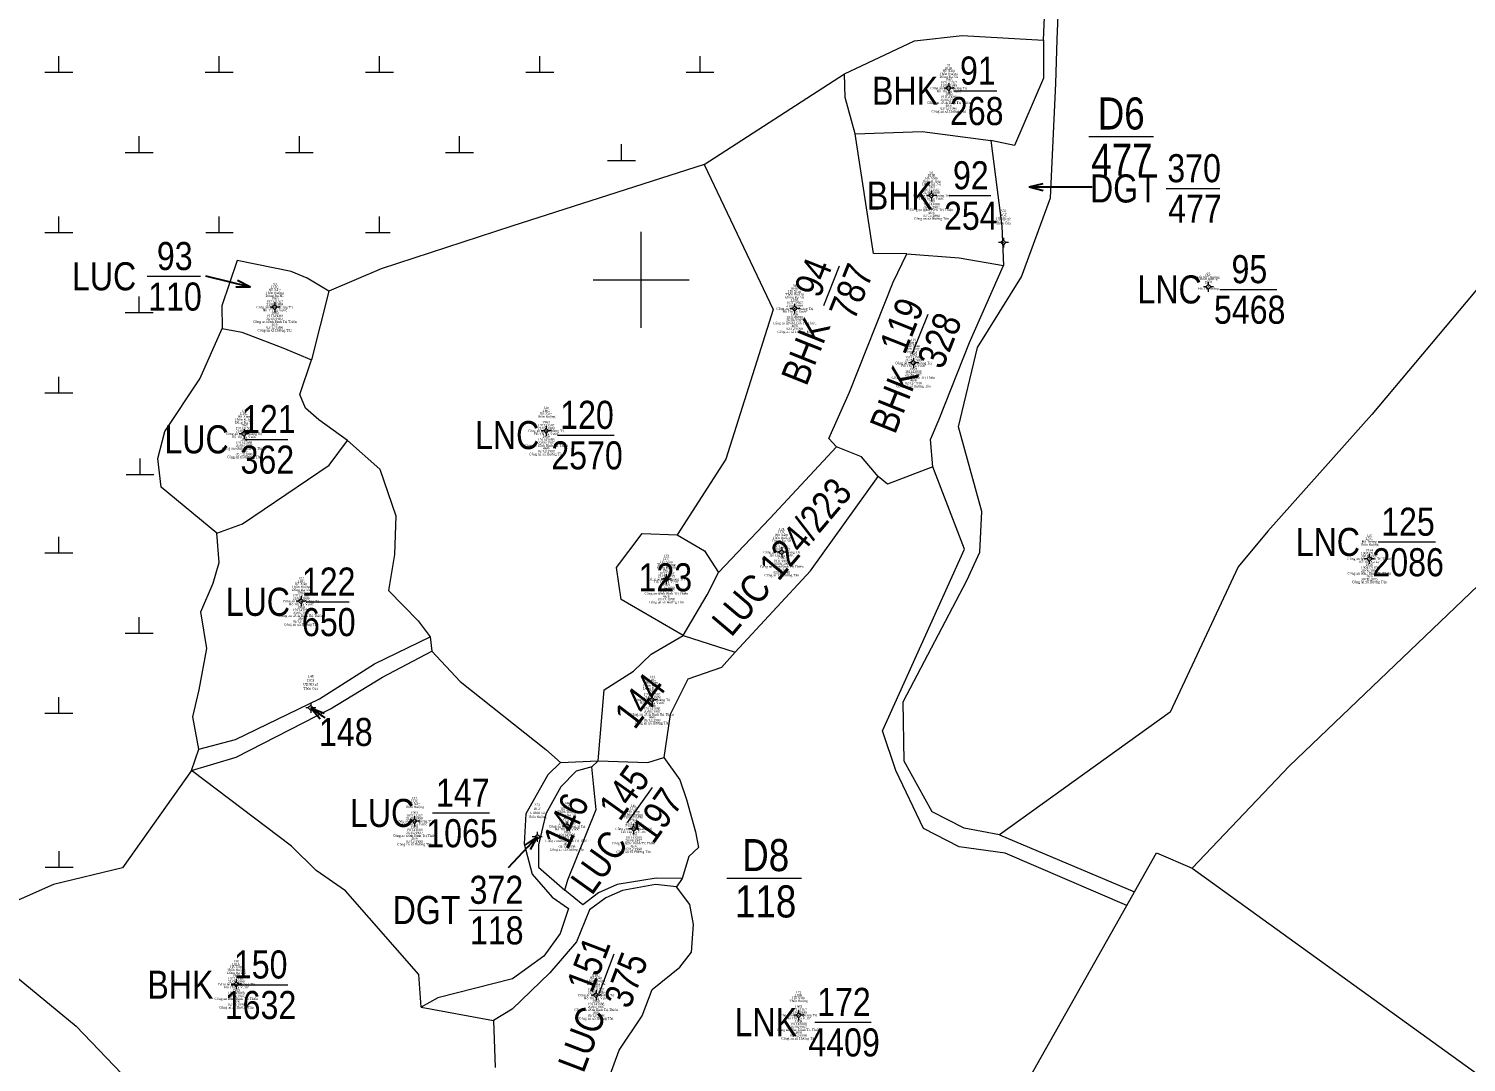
# Model space of a CAD drawing. Header units: metres. Extents: x 546779 to 548251, y 1841578 to 1843315.
# Drawn here: x 547123.6 to 547303, y 1842302.4 to 1842431.3 of the extents above; entities that cross this region are included whole.
import ezdxf
from ezdxf.enums import TextEntityAlignment as Align

# ---------------------------------------------------------------- set-up
doc = ezdxf.new("R2010")
doc.units = ezdxf.units.M
doc.header["$MEASUREMENT"] = 0
for name, color, linetype, lineweight in [('Level 10', 7, 'Continuous', 0), ('Level 11', 7, 'Continuous', 0), ('Level 13', 7, 'Continuous', 0), ('Level 14', 7, 'Continuous', 0), ('Level 15', 7, 'Continuous', 0), ('Level 19', 7, 'Continuous', 0), ('Level 23', 7, 'Continuous', 0), ('Level 60', 7, 'Continuous', 0)]:
    doc.layers.add(name, color=color, linetype=linetype, lineweight=lineweight)
doc.styles.add('Style-vnarialNarrowI', font='vnarialNarrowI.shx')
doc.styles.add('Style-Vntimei', font='Vntimei.shx')
doc.dimstyles.get("Standard").update_dxf_attribs({"dimtxt": 0.18, "dimasz": 0.18, "dimexe": 0.18, "dimexo": 0.0625, "dimgap": 0.09, "dimtad": 0, "dimtih": 1, "dimtoh": 1, "dimdec": 4, "dimzin": 0, "dimdsep": 46, "dimtxsty": 'Standard', "dimcen": 0.09, "dimadec": 0, "dimazin": 0, "dimtfac": 1, "dimtdec": 4, "dimtofl": 0, "dimtmove": 0, "dimatfit": 3, "dimfxl": 1, "dimtolj": 1, "dimtzin": 0, "dimarcsym": 0})

# ---------------------------------------------------------------- blocks, each defined once
blk = doc.blocks.new('N_THUA_89')
at = {"layer": 'Level 13', "color": 230, "linetype": 'Continuous', "lineweight": 13, "flags": 128}
blk.add_lwpolyline([(-1.67, 0), (3.65, 0)], dxfattribs=at)
at = {"layer": 'Level 13', "color": 230, "linetype": 'Continuous', "lineweight": 0, "style": 'Style-vnarialNarrowI'}
blk.add_text('91', height=3.49998, dxfattribs=at).set_placement((1.29984, 0.78), align=Align.CENTER)
blk.add_text('BHK ', height=3.49998, dxfattribs=at).set_placement((-2.549263, -0.00001), align=Align.MIDDLE_RIGHT)
blk.add_text('268', height=3.49998, dxfattribs=at).set_placement((1.158231, -0.78002), align=Align.TOP_CENTER)
blk = doc.blocks.new('N_THUA_90')
at = {"layer": 'Level 13', "color": 230, "linetype": 'Continuous', "lineweight": 13, "flags": 128}
blk.add_lwpolyline([(-1.67, 0), (3.58, 0)], dxfattribs=at)
at = {"layer": 'Level 13', "color": 230, "linetype": 'Continuous', "lineweight": 0, "style": 'Style-vnarialNarrowI'}
blk.add_text('92', height=3.49998, dxfattribs=at).set_placement((1.072964, 0.78), align=Align.CENTER)
blk.add_text('BHK ', height=3.49998, dxfattribs=at).set_placement((-2.549263, -0.00001), align=Align.MIDDLE_RIGHT)
blk.add_text('254', height=3.49998, dxfattribs=at).set_placement((1.067401, -0.78002), align=Align.TOP_CENTER)
blk = doc.blocks.new('N_THUA_91')
at = {"layer": 'Level 13', "color": 230, "linetype": 'Continuous', "lineweight": 13, "flags": 128}
blk.add_lwpolyline([(0, 0), (6.64, 0)], dxfattribs=at)
at = {"layer": 'Level 13', "color": 230, "linetype": 'Continuous', "lineweight": 0, "style": 'Style-vnarialNarrowI'}
blk.add_text('93', height=3.49998, dxfattribs=at).set_placement((3.424633, 0.78), align=Align.CENTER)
blk.add_text('93', height=3.49998, dxfattribs=at).set_placement((3.424633, 0.78), align=Align.CENTER)
blk.add_text('LUC ', height=3.49998, dxfattribs=at).set_placement((-0.271418, -0.00001), align=Align.MIDDLE_RIGHT)
blk.add_text('110', height=3.49998, dxfattribs=at).set_placement((3.454692, -0.78002), align=Align.TOP_CENTER)
blk = doc.blocks.new('TerminatorOpen_0.5')
at = {"color": 0, "linetype": 'ByBlock', "lineweight": -2}
for q in [(-1, 0.25), (-1, 0), (-1, -0.25)]:
    blk.add_line((0, 0), q, dxfattribs=at)
blk = doc.blocks.new('N_THUA_92')
at = {"layer": 'Level 13', "color": 230, "linetype": 'Continuous', "lineweight": 13, "flags": 128}
blk.add_lwpolyline([(-1.656408, -0.002652), (3.702765, -0.000954)], dxfattribs=at)
at = {"layer": 'Level 13', "color": 230, "linetype": 'Continuous', "lineweight": 0, "style": 'Style-vnarialNarrowI'}
blk.add_text('94', height=3.499796, rotation=359.999902, dxfattribs=at).set_placement((1.132492, 0.780086), align=Align.CENTER)
blk.add_text('BHK ', height=3.499796, rotation=359.999902, dxfattribs=at).set_placement((-2.546241, -0.005581), align=Align.MIDDLE_RIGHT)
blk.add_text('787', height=3.499796, rotation=359.999902, dxfattribs=at).set_placement((1.267781, -0.781969), align=Align.TOP_CENTER)
blk = doc.blocks.new('N_THUA_93')
at = {"layer": 'Level 13', "color": 230, "linetype": 'Continuous', "lineweight": 13, "flags": 128}
blk.add_lwpolyline([(-1.44, 0), (5.64, 0)], dxfattribs=at)
at = {"layer": 'Level 13', "color": 230, "linetype": 'Continuous', "lineweight": 0, "style": 'Style-vnarialNarrowI'}
blk.add_text('95', height=3.49998, dxfattribs=at).set_placement((2.233979, 0.78), align=Align.CENTER)
blk.add_text('LNC ', height=3.49998, dxfattribs=at).set_placement((-2.601418, -0.00001), align=Align.MIDDLE_RIGHT)
blk.add_text('5468', height=3.49998, dxfattribs=at).set_placement((2.273083, -0.78002), align=Align.TOP_CENTER)
blk = doc.blocks.new('N_THUA_117')
at = {"layer": 'Level 13', "color": 230, "linetype": 'Continuous', "lineweight": 13, "flags": 128}
blk.add_lwpolyline([(-2.841141, -0.000564), (2.48646, -0.000668)], dxfattribs=at)
at = {"layer": 'Level 13', "color": 230, "linetype": 'Continuous', "lineweight": 0, "style": 'Style-vnarialNarrowI'}
blk.add_text('119', height=3.499796, rotation=359.999902, dxfattribs=at).set_placement((-0.029453, 0.778571), align=Align.CENTER)
blk.add_text('BHK ', height=3.499796, rotation=359.999902, dxfattribs=at).set_placement((-3.717985, -0.009087), align=Align.MIDDLE_RIGHT)
blk.add_text('328', height=3.499796, rotation=359.999902, dxfattribs=at).set_placement((-0.005001, -0.785475), align=Align.TOP_CENTER)
blk = doc.blocks.new('N_THUA_118')
at = {"layer": 'Level 13', "color": 230, "linetype": 'Continuous', "lineweight": 13, "flags": 128}
blk.add_lwpolyline([(-2.61, 0), (4.47, 0)], dxfattribs=at)
at = {"layer": 'Level 13', "color": 230, "linetype": 'Continuous', "lineweight": 0, "style": 'Style-vnarialNarrowI'}
blk.add_text('120', height=3.49998, dxfattribs=at).set_placement((1.064692, 0.78), align=Align.CENTER)
blk.add_text('LNC ', height=3.49998, dxfattribs=at).set_placement((-3.771418, -0.00001), align=Align.MIDDLE_RIGHT)
blk.add_text('2570', height=3.49998, dxfattribs=at).set_placement((1.069544, -0.78002), align=Align.TOP_CENTER)
blk = doc.blocks.new('N_THUA_119')
at = {"layer": 'Level 13', "color": 230, "linetype": 'Continuous', "lineweight": 13, "flags": 128}
blk.add_lwpolyline([(-2.84, 0), (2.48, 0)], dxfattribs=at)
at = {"layer": 'Level 13', "color": 230, "linetype": 'Continuous', "lineweight": 0, "style": 'Style-vnarialNarrowI'}
blk.add_text('121', height=3.49998, dxfattribs=at).set_placement((0.124692, 0.78), align=Align.CENTER)
blk.add_text('LUC ', height=3.49998, dxfattribs=at).set_placement((-3.771418, -0.00001), align=Align.MIDDLE_RIGHT)
blk.add_text('362', height=3.49998, dxfattribs=at).set_placement((-0.062184, -0.78002), align=Align.TOP_CENTER)
blk = doc.blocks.new('N_THUA_120')
at = {"layer": 'Level 13', "color": 230, "linetype": 'Continuous', "lineweight": 13, "flags": 128}
blk.add_lwpolyline([(-2.84, 0), (2.48, 0)], dxfattribs=at)
at = {"layer": 'Level 13', "color": 230, "linetype": 'Continuous', "lineweight": 0, "style": 'Style-vnarialNarrowI'}
blk.add_text('122', height=3.49998, dxfattribs=at).set_placement((-0.062184, 0.78), align=Align.CENTER)
blk.add_text('LUC ', height=3.49998, dxfattribs=at).set_placement((-3.771418, -0.00001), align=Align.MIDDLE_RIGHT)
blk.add_text('650', height=3.49998, dxfattribs=at).set_placement((-0.045308, -0.78002), align=Align.TOP_CENTER)
blk = doc.blocks.new('N_THUA_122')
at = {"layer": 'Level 13', "color": 230, "linetype": 'Continuous', "lineweight": 0, "style": 'Style-vnarialNarrowI'}
blk.add_text('LUC 124/223', height=3.499977, rotation=0.000064, dxfattribs=at).set_placement((0.108515, -0.011551), align=Align.MIDDLE_CENTER)
blk = doc.blocks.new('N_THUA_123')
at = {"layer": 'Level 13', "color": 230, "linetype": 'Continuous', "lineweight": 13, "flags": 128}
blk.add_lwpolyline([(-2.61, 0), (4.52, 0)], dxfattribs=at)
at = {"layer": 'Level 13', "color": 230, "linetype": 'Continuous', "lineweight": 0, "style": 'Style-vnarialNarrowI'}
blk.add_text('125', height=3.49998, dxfattribs=at).set_placement((1.098831, 0.78), align=Align.CENTER)
blk.add_text('LNC ', height=3.49998, dxfattribs=at).set_placement((-3.771418, -0.00001), align=Align.MIDDLE_RIGHT)
blk.add_text('2086', height=3.49998, dxfattribs=at).set_placement((1.123631, -0.78002), align=Align.TOP_CENTER)
blk = doc.blocks.new('N_THUA_141')
at = {"layer": 'Level 13', "color": 230, "linetype": 'Continuous', "lineweight": 13, "flags": 128}
blk.add_lwpolyline([(-2.838761, -0.000114), (2.516756, 0.003588)], dxfattribs=at)
at = {"layer": 'Level 13', "color": 230, "linetype": 'Continuous', "lineweight": 0, "style": 'Style-vnarialNarrowI'}
blk.add_text('145', height=3.499973, rotation=0.000048, dxfattribs=at).set_placement((-0.017929, 0.78337), align=Align.CENTER)
blk.add_text('LUC ', height=3.499973, rotation=0.000048, dxfattribs=at).set_placement((-3.789206, 0.004631), align=Align.MIDDLE_RIGHT)
blk.add_text('197', height=3.499973, rotation=0.000048, dxfattribs=at).set_placement((0.081088, -0.775744), align=Align.TOP_CENTER)
blk = doc.blocks.new('N_THUA_143')
at = {"layer": 'Level 13', "color": 230, "linetype": 'Continuous', "lineweight": 13, "flags": 128}
blk.add_lwpolyline([(-2.61, 0), (4.49, 0)], dxfattribs=at)
at = {"layer": 'Level 13', "color": 230, "linetype": 'Continuous', "lineweight": 0, "style": 'Style-vnarialNarrowI'}
blk.add_text('147', height=3.49998, dxfattribs=at).set_placement((1.179274, 0.78), align=Align.CENTER)
blk.add_text('LUC ', height=3.49998, dxfattribs=at).set_placement((-3.771418, -0.00001), align=Align.MIDDLE_RIGHT)
blk.add_text('1065', height=3.49998, dxfattribs=at).set_placement((1.083684, -0.78002), align=Align.TOP_CENTER)
blk = doc.blocks.new('N_THUA_146')
at = {"layer": 'Level 13', "color": 230, "linetype": 'Continuous', "lineweight": 13, "flags": 128}
blk.add_lwpolyline([(-2.61, 0), (4.47, 0)], dxfattribs=at)
at = {"layer": 'Level 13', "color": 230, "linetype": 'Continuous', "lineweight": 0, "style": 'Style-vnarialNarrowI'}
blk.add_text('150', height=3.49998, dxfattribs=at).set_placement((1.064692, 0.78), align=Align.CENTER)
blk.add_text('BHK ', height=3.49998, dxfattribs=at).set_placement((-3.719263, -0.00001), align=Align.MIDDLE_RIGHT)
blk.add_text('1632', height=3.49998, dxfattribs=at).set_placement((1.052668, -0.78002), align=Align.TOP_CENTER)
blk = doc.blocks.new('N_THUA_147')
at = {"layer": 'Level 13', "color": 230, "linetype": 'Continuous', "lineweight": 13, "flags": 128}
blk.add_lwpolyline([(-2.823044, -0.002846), (2.503535, -0.000877)], dxfattribs=at)
at = {"layer": 'Level 13', "color": 230, "linetype": 'Continuous', "lineweight": 0, "style": 'Style-vnarialNarrowI'}
blk.add_text('151', height=3.499857, rotation=0.000086, dxfattribs=at).set_placement((0.140058, 0.783898), align=Align.CENTER)
blk.add_text('LUC ', height=3.499857, rotation=0.000086, dxfattribs=at).set_placement((-3.774083, -0.001026), align=Align.MIDDLE_RIGHT)
blk.add_text('375', height=3.499857, rotation=0.000086, dxfattribs=at).set_placement((-0.018726, -0.781449), align=Align.TOP_CENTER)
blk = doc.blocks.new('N_THUA_168')
at = {"layer": 'Level 13', "color": 230, "linetype": 'Continuous', "lineweight": 13, "flags": 128}
blk.add_lwpolyline([(-2.62, 0), (4.4, 0)], dxfattribs=at)
at = {"layer": 'Level 13', "color": 230, "linetype": 'Continuous', "lineweight": 0, "style": 'Style-vnarialNarrowI'}
blk.add_text('172', height=3.49998, dxfattribs=at).set_placement((1.007816, 0.78), align=Align.CENTER)
blk.add_text('LNK ', height=3.49998, dxfattribs=at).set_placement((-3.719752, -0.00001), align=Align.MIDDLE_RIGHT)
blk.add_text('4409', height=3.49998, dxfattribs=at).set_placement((1.028142, -0.78002), align=Align.TOP_CENTER)
blk = doc.blocks.new('ND')
at = {"layer": 'Level 19', "color": 7, "linetype": 'Continuous', "lineweight": 0}
for p, q in [((0, 0), (0, 9.999907)), ((-8.699919, 0), (8.699919, 0))]:
    blk.add_line(p, q, dxfattribs=at)
blk = doc.blocks.new('N_THUA_358')
at = {"layer": 'Level 13', "color": 230, "linetype": 'Continuous', "lineweight": 13, "flags": 128}
blk.add_lwpolyline([(0, 0), (6.7, 0)], dxfattribs=at)
at = {"layer": 'Level 13', "color": 230, "linetype": 'Continuous', "lineweight": 0, "style": 'Style-vnarialNarrowI'}
blk.add_text('370', height=3.49998, dxfattribs=at).set_placement((3.484692, 0.78), align=Align.CENTER)
blk.add_text('370', height=3.49998, dxfattribs=at).set_placement((3.484692, 0.78), align=Align.CENTER)
blk.add_text('DGT ', height=3.49998, dxfattribs=at).set_placement((0.070438, -0.00001), align=Align.MIDDLE_RIGHT)
blk.add_text('477', height=3.49998, dxfattribs=at).set_placement((3.589274, -0.78002), align=Align.TOP_CENTER)
blk = doc.blocks.new('N_THUA_360')
at = {"layer": 'Level 13', "color": 230, "linetype": 'Continuous', "lineweight": 13, "flags": 128}
blk.add_lwpolyline([(0, 0), (6.64, 0)], dxfattribs=at)
at = {"layer": 'Level 13', "color": 230, "linetype": 'Continuous', "lineweight": 0, "style": 'Style-vnarialNarrowI'}
blk.add_text('372', height=3.49998, dxfattribs=at).set_placement((3.437816, 0.78), align=Align.CENTER)
blk.add_text('372', height=3.49998, dxfattribs=at).set_placement((3.437816, 0.78), align=Align.CENTER)
blk.add_text('DGT ', height=3.49998, dxfattribs=at).set_placement((0.070438, -0.00001), align=Align.MIDDLE_RIGHT)
blk.add_text('118', height=3.49998, dxfattribs=at).set_placement((3.488231, -0.78002), align=Align.TOP_CENTER)
blk = doc.blocks.new('CENTRD')
at = {"layer": 'Level 11', "linetype": 'Continuous', "lineweight": 0}
h = blk.add_hatch(color=3, dxfattribs=at)
edge = h.paths.add_edge_path()
edge.add_arc((-0.0025, 0), 1.500056, 0, 360)
at = {"layer": 'Level 11', "color": 3, "linetype": 'Continuous', "lineweight": 0}
for p, q in [((-6.200231, 0), (-12.400462, 0)), ((0, 6.200231), (-6.200231, 0)), ((-6.200231, 0), (0, -6.200231)), ((0, 12.400462), (0, 6.200231)), ((6.200231, 0), (0, 6.200231)), ((0, -6.200231), (6.200231, 0)), ((12.600469, 0), (6.200231, 0)), ((0, -6.200231), (0, -12.400462))]:
    blk.add_line(p, q, dxfattribs=at)

msp = doc.modelspace()

# ---------------------------------------------------------------- linework, layer by layer
at = {"layer": 'Level 10', "color": 7, "linetype": 'Continuous', "lineweight": 0}
for p, q in [((547207.86, 1842414.42), (547225.35, 1842425.73)), ((547161.03, 1842398.61), (547158.86, 1842390.02)), ((547205.25, 1842355.6), (547211.71, 1842353.55)), ((547173.65, 1842355.44), (547173.88, 1842353.67)), ((547143.9, 1842338.78), (547144.78, 1842341.43)), ((547189.92, 1842339.78), (547194.62, 1842339.97)), ((547193.86, 1842339.21), (547194.62, 1842339.97)), ((547244.7, 1842330.75), (547261.55, 1842323.62)), ((547205.12, 1842325.3), (547204.41, 1842324.26)), ((547268.77, 1842326.59), (547306.84, 1842299.07)), ((547260.59, 1842321.93), (547261.55, 1842323.62)), ((547172.53, 1842309.22), (547181.58, 1842307.58)), ((547181.58, 1842307.58), (547181.76, 1842301.68))]:
    msp.add_line(p, q, dxfattribs=at)
at = {"layer": 'Level 10', "color": 7, "linetype": 'Continuous', "lineweight": 0, "flags": 128}
for points in [[(547250.19, 1842429.92), (547250.78, 1842443.65), (547246.17, 1842472.66), (547244.99, 1842485.62), (547247.68, 1842492.55), (547250.61, 1842490.94)], [(547244.7, 1842330.75), (547240.29, 1842331.56), (547236.29, 1842333.6), (547232.81, 1842339.93), (547232.69, 1842347.33), (547240.63, 1842362.49), (547242.25, 1842366.03), (547242.51, 1842371.1), (547239.61, 1842381.67), (547241.98, 1842391.57), (547247.44, 1842400.4), (547251.06, 1842410.25), (547251.73, 1842424.52), (547251.89, 1842430.02), (547252.49, 1842444.14)], [(547225.35, 1842425.73), (547234.12, 1842429.83), (547240.06, 1842430.52), (547250.19, 1842429.92)], [(547250.19, 1842429.92), (547250.2, 1842425.17), (547246.57, 1842416.76), (547243.63, 1842417.38)], [(547226.68, 1842418.23), (547225.47, 1842422.77), (547225.35, 1842425.73)], [(547226.68, 1842418.23), (547235.05, 1842418.5), (547243.63, 1842417.38)], [(547233.16, 1842403.25), (547229, 1842403.3), (547226.68, 1842418.23)], [(547243.63, 1842417.38), (547245, 1842406.69), (547245.19, 1842401.78)], [(547207.86, 1842414.42), (547183.85, 1842406.71), (547167.55, 1842401.36), (547161.03, 1842398.61)], [(547207.86, 1842414.42), (547216.47, 1842396.31), (547210.57, 1842377.64), (547204.49, 1842368.17)], [(547315.21, 1842409.53), (547305.78, 1842400.58), (547291.18, 1842383.18), (547278.19, 1842368.64), (547274.49, 1842364.17), (547266.02, 1842346.06), (547244.7, 1842330.75)], [(547161.03, 1842398.61), (547158.31, 1842400.21), (547156.31, 1842401.05), (547149.57, 1842402.41), (547147.67, 1842396.77), (547147.7, 1842393.95)], [(547224.38, 1842379.17), (547223.42, 1842380.2), (547225.99, 1842385.98), (547231.45, 1842399.7), (547233.16, 1842403.25)], [(547233.16, 1842403.25), (547239.67, 1842402.75), (547245.19, 1842401.78)], [(547236.38, 1842376.65), (547236.12, 1842380.08), (547237.17, 1842382.61), (547240.98, 1842392.19), (547245.19, 1842401.78)], [(547147.06, 1842368.4), (547140.11, 1842374.12), (547139.7, 1842377.7), (547140.54, 1842381.06), (547144.91, 1842387.65), (547147.7, 1842393.95)], [(547147.7, 1842393.95), (547150.17, 1842393.46), (547155.28, 1842391.53), (547158.86, 1842390.02)], [(547163.33, 1842379.95), (547159.79, 1842382.55), (547158.1, 1842384.01), (547157.41, 1842385.68), (547158.86, 1842390.02)], [(547326.22, 1842383.64), (547306.29, 1842363.59), (547280.9, 1842339.35), (547268.77, 1842326.59)], [(547147.06, 1842368.4), (547150.25, 1842369.55), (547161.06, 1842376.86), (547163.33, 1842379.95)], [(547163.33, 1842379.95), (547167.37, 1842376.36), (547169.4, 1842370.54), (547169.23, 1842365.74), (547168.45, 1842361.22), (547172.18, 1842357.43), (547173.65, 1842355.44)], [(547209.65, 1842363.5), (547216.07, 1842370.24), (547224.38, 1842379.17)], [(547229.57, 1842375.47), (547227.47, 1842377.92), (547224.38, 1842379.17)], [(547211.71, 1842353.55), (547221.14, 1842363.69), (547229.57, 1842375.47)], [(547236.38, 1842376.65), (547230.74, 1842374.52), (547229.57, 1842375.47)], [(547260.59, 1842321.93), (547245.41, 1842328.47), (547239.69, 1842329.26), (547235.22, 1842331.52), (547231.79, 1842338.78), (547230.12, 1842343.72), (547240.33, 1842366.39), (547236.38, 1842376.65)], [(547144.78, 1842341.43), (547144.05, 1842345.47), (547144.83, 1842348.83), (547145.8, 1842354.01), (547145.06, 1842358.59), (547146.59, 1842362.14), (547147.34, 1842364.74), (547147.06, 1842368.4)], [(547205.25, 1842355.6), (547197.5, 1842360.1), (547196.92, 1842364.11), (547200.1, 1842368.36), (547204.49, 1842368.17)], [(547204.49, 1842368.17), (547207.88, 1842366.18), (547209.65, 1842363.5)], [(547205.25, 1842355.6), (547208.25, 1842360.68), (547209.65, 1842363.5)], [(547194.62, 1842339.97), (547195.39, 1842348.83), (547199.02, 1842351.17), (547201.23, 1842353.29), (547205.25, 1842355.6)], [(547144.78, 1842341.43), (547149.39, 1842342.64), (547159.84, 1842347.71), (547166.73, 1842352.09), (547173.65, 1842355.44)], [(547143.9, 1842338.78), (547149.46, 1842340.44), (547161.22, 1842346.47), (547167.72, 1842350.41), (547173.88, 1842353.67)], [(547173.88, 1842353.67), (547177.4, 1842349.87), (547188.1, 1842341.41), (547189.92, 1842339.78)], [(547211.71, 1842353.55), (547210.03, 1842351.64), (547205.82, 1842350.17), (547203.61, 1842345.75), (547202.81, 1842340.38)], [(547189.92, 1842339.78), (547188.33, 1842338.21), (547185.6, 1842333.36), (547185.41, 1842329.6), (547186.39, 1842325.81), (547188.91, 1842322.98), (547190.92, 1842321.53), (547189.9, 1842318.41), (547187.87, 1842315.61), (547183.92, 1842312.78), (547174.62, 1842310.41), (547172.53, 1842309.22)], [(547194.62, 1842339.97), (547200.81, 1842339.76), (547202.81, 1842340.38)], [(547202.81, 1842340.38), (547204.81, 1842337.59), (547205.65, 1842335.15), (547206.76, 1842331.1), (547207.14, 1842329.16), (547205.93, 1842328.02), (547205.12, 1842325.3)], [(547143.9, 1842338.78), (547135.27, 1842326.62), (547126.66, 1842324.53), (547114.52, 1842319.17)], [(547172.53, 1842309.22), (547172.27, 1842313.31), (547163.09, 1842323.75), (547159.43, 1842326.29), (547156.35, 1842329.32), (547143.9, 1842338.78)], [(547193.86, 1842339.21), (547191.9, 1842338.68), (547189.97, 1842336.72), (547188.08, 1842333.34), (547187.2, 1842329.48), (547187.19, 1842326.71), (547190.49, 1842323.83)], [(547190.49, 1842323.83), (547190.84, 1842325.14), (547194.36, 1842333.89), (547194.08, 1842336.72), (547193.86, 1842339.21)], [(547261.55, 1842323.62), (547264.3, 1842328.5), (547268.77, 1842326.59)], [(547205.12, 1842325.3), (547201.88, 1842325.33), (547196.99, 1842324.54), (547194.68, 1842323.48), (547192.71, 1842322.01), (547190.49, 1842323.83)], [(547204.41, 1842324.26), (547201.79, 1842324.52), (547197.66, 1842323.81), (547195.58, 1842322.89), (547193.54, 1842321.39), (547191.91, 1842317.37), (547188.58, 1842313.53), (547183.88, 1842308.99), (547181.58, 1842307.58)], [(547194.64, 1842294.61), (547195.59, 1842295.53), (547195.84, 1842297.09), (547195.38, 1842298.76), (547197.27, 1842303.88), (547200.11, 1842308.16), (547201.36, 1842311.45), (547204.81, 1842314.22), (547206.29, 1842316.11), (547206.53, 1842319.54), (547206.05, 1842322.04), (547204.41, 1842324.26)], [(547217.59, 1842249.04), (547219.02, 1842274.86), (547235.78, 1842277.94), (547260.59, 1842321.93)], [(547114.52, 1842319.17), (547129.48, 1842306.85), (547148.34, 1842287.19)]]:
    msp.add_lwpolyline(points, dxfattribs=at)
at = {"layer": 'Level 14', "color": 2, "linetype": 'Continuous', "lineweight": 13, "flags": 128}
for points in [[(547255.87, 1842417.89), (547263.92, 1842417.89)], [(547210.68, 1842325.32), (547219.99, 1842325.32)]]:
    msp.add_lwpolyline(points, dxfattribs=at)
at = {"layer": 'Level 19', "color": 7, "linetype": 'Continuous', "lineweight": 0}
for p, q in [((547147.34, 1842405.92), (547147.34, 1842407.92)), ((547147.34, 1842405.92), (547147.34, 1842407.92)), ((547167.34, 1842405.92), (547167.34, 1842407.92)), ((547145.68, 1842405.92), (547149.08, 1842405.92)), ((547145.68, 1842405.92), (547149.08, 1842405.92)), ((547165.6, 1842405.92), (547168.66, 1842405.92))]:
    msp.add_line(p, q, dxfattribs=at)
at = {"layer": 'Level 23', "color": 12, "linetype": 'Continuous', "lineweight": 0}
for p, q in [((547189.92, 1842339.78), (547194.62, 1842339.97)), ((547193.86, 1842339.21), (547194.62, 1842339.97)), ((547244.7, 1842330.75), (547261.55, 1842323.62)), ((547205.12, 1842325.3), (547204.41, 1842324.26)), ((547260.59, 1842321.93), (547261.55, 1842323.62)), ((547172.53, 1842309.22), (547181.58, 1842307.58))]:
    msp.add_line(p, q, dxfattribs=at)
at = {"layer": 'Level 23', "color": 12, "linetype": 'Continuous', "lineweight": 0, "flags": 128}
for points in [[(547250.19, 1842429.92), (547250.78, 1842443.65), (547246.17, 1842472.66), (547244.99, 1842485.62), (547247.68, 1842492.55), (547250.61, 1842490.94)], [(547244.7, 1842330.75), (547240.29, 1842331.56), (547236.29, 1842333.6), (547232.81, 1842339.93), (547232.69, 1842347.33), (547240.63, 1842362.49), (547242.25, 1842366.03), (547242.51, 1842371.1), (547239.61, 1842381.67), (547241.98, 1842391.57), (547247.44, 1842400.4), (547251.06, 1842410.25), (547251.73, 1842424.52), (547251.89, 1842430.02), (547252.49, 1842444.14)], [(547250.19, 1842429.92), (547250.2, 1842425.17), (547246.57, 1842416.76), (547243.63, 1842417.38)], [(547243.63, 1842417.38), (547245, 1842406.69), (547245.19, 1842401.78)], [(547236.38, 1842376.65), (547236.12, 1842380.08), (547237.17, 1842382.61), (547240.98, 1842392.19), (547245.19, 1842401.78)], [(547260.59, 1842321.93), (547245.41, 1842328.47), (547239.69, 1842329.26), (547235.22, 1842331.52), (547231.79, 1842338.78), (547230.12, 1842343.72), (547240.33, 1842366.39), (547236.38, 1842376.65)], [(547189.92, 1842339.78), (547188.33, 1842338.21), (547185.6, 1842333.36), (547185.41, 1842329.6), (547186.39, 1842325.81), (547188.91, 1842322.98), (547190.92, 1842321.53), (547189.9, 1842318.41), (547187.87, 1842315.61), (547183.92, 1842312.78), (547174.62, 1842310.41), (547172.53, 1842309.22)], [(547193.86, 1842339.21), (547191.9, 1842338.68), (547189.97, 1842336.72), (547188.08, 1842333.34), (547187.2, 1842329.48), (547187.19, 1842326.71), (547190.49, 1842323.83)], [(547205.12, 1842325.3), (547201.88, 1842325.33), (547196.99, 1842324.54), (547194.68, 1842323.48), (547192.71, 1842322.01), (547190.49, 1842323.83)], [(547204.41, 1842324.26), (547201.79, 1842324.52), (547197.66, 1842323.81), (547195.58, 1842322.89), (547193.54, 1842321.39), (547191.91, 1842317.37), (547188.58, 1842313.53), (547183.88, 1842308.99), (547181.58, 1842307.58)]]:
    msp.add_lwpolyline(points, dxfattribs=at)
at = {"layer": 'Level 60', "color": 7, "linetype": 'Continuous', "lineweight": 0, "flags": 128}
for points in [[(547200, 1842394), (547200, 1842406)], [(547194, 1842400), (547206, 1842400)]]:
    msp.add_lwpolyline(points, dxfattribs=at)

# ---------------------------------------------------------------- block references
at = {"layer": 'Level 11', "color": 3, "linetype": 'Continuous', "lineweight": 0, "xscale": 0.049998, "yscale": 0.049998, "zscale": 0.049998}
for p in [(547238.38, 1842423.92), (547236.21, 1842410.53), (547245.19, 1842404.65), (547270.77, 1842399.13), (547154.28, 1842396.59), (547219.15, 1842396.41), (547233.96, 1842389.63), (547150.44, 1842380.78), (547188.14, 1842381.15), (547217.53, 1842366.02), (547290.85, 1842365.18), (547203.13, 1842362.66), (547157.56, 1842359.89), (547158.76, 1842346.57), (547201.36, 1842347.58), (547171.71, 1842332.44), (547190.74, 1842331.8), (547187.03, 1842330.49), (547199.05, 1842331.49), (547149.47, 1842312.09), (547194.37, 1842310.72), (547219.64, 1842308.22)]:
    msp.add_blockref('CENTRD', p, dxfattribs=at)
at = {"layer": 'Level 13', "color": 230, "linetype": 'Continuous', "lineweight": 0}
for name, p in [('N_THUA_89', (547240.71, 1842423.6)), ('N_THUA_90', (547240.06, 1842410.53)), ('N_THUA_358', (547265.51, 1842411.41)), ('N_THUA_91', (547138.37, 1842400.45)), ('N_THUA_93', (547273.66, 1842398.81)), ('N_THUA_119', (547153.41, 1842380.1)), ('N_THUA_118', (547192.17, 1842380.63)), ('N_THUA_123', (547294.58, 1842367.29)), ('N_THUA_120', (547161.06, 1842359.82)), ('N_THUA_143', (547176.56, 1842333.47)), ('N_THUA_360', (547178.49, 1842321.35)), ('N_THUA_146', (547151.45, 1842312.03)), ('N_THUA_168', (547224.29, 1842307.36))]:
    msp.add_blockref(name, p, dxfattribs=at)
for name, p, xscale, yscale, zscale, rotation in [('N_THUA_92', (547223.39, 1842398.33), 1.000001, 1.000001, 1.000001, 68.299562), ('N_THUA_117', (547234.87, 1842393.41), 1.000001, 1.000001, 1.000001, 68.299562), ('N_THUA_122', (547217.45, 1842365.38), 1.000001, 1.000001, 1.000001, 49.769909), ('N_THUA_141', (547199.93, 1842334.59), 1.000002, 1.000002, 1.000002, 54.460027), ('N_THUA_147', (547195.74, 1842313.56), 1.000001, 1.000001, 1.000001, 69.196167)]:
    msp.add_blockref(name, p, dxfattribs=dict(at, xscale=xscale, yscale=yscale, zscale=zscale, rotation=rotation))
at = {"layer": 'Level 13', "color": 230, "linetype": 'Continuous', "lineweight": 13, "xscale": 1.75, "yscale": 1.75, "zscale": 1.75, "rotation": 144.679704}
msp.add_blockref('TerminatorOpen_0.5', (547158.76, 1842346.57), dxfattribs=at)
at = {"layer": 'Level 19', "color": 7, "linetype": 'Continuous', "lineweight": 0, "xscale": 0.200002, "yscale": 0.200002, "zscale": 0.200002}
for p in [(547127.34, 1842425.92), (547147.34, 1842425.92), (547167.34, 1842425.92), (547187.34, 1842425.92), (547207.34, 1842425.92), (547137.34, 1842415.92), (547157.34, 1842415.92), (547177.34, 1842415.92), (547197.55, 1842414.92), (547127.34, 1842405.92), (547137.34, 1842395.92), (547127.34, 1842385.92), (547137.46, 1842375.72), (547127.34, 1842365.92), (547127.34, 1842365.92), (547137.34, 1842355.92), (547127.34, 1842345.92), (547127.38, 1842326.72)]:
    msp.add_blockref('ND', p, dxfattribs=at)

# ---------------------------------------------------------------- texts
at = {"layer": 'Level 13', "color": 230, "linetype": 'Continuous', "lineweight": 0, "style": 'Style-vnarialNarrowI'}
for s, p in [('123', (547203.01, 1842362.88)), ('148', (547163.14, 1842343.58))]:
    msp.add_text(s, height=3.5, dxfattribs=at).set_placement(p, align=Align.MIDDLE_CENTER)
for s, rotation, p in [('144', 52.7893, (547199.83, 1842347.48)), ('146', 65.874, (547190.62, 1842332.5))]:
    msp.add_text(s, height=3.5, rotation=rotation, dxfattribs=at).set_placement(p, align=Align.MIDDLE_CENTER)
at = {"layer": 'Level 14', "color": 2, "linetype": 'Continuous', "lineweight": 0, "style": 'Style-vnarialNarrowI'}
for s, p in [('D6', (547259.9, 1842418.77)), ('D8', (547215.54, 1842326.21))]:
    msp.add_text(s, height=4, dxfattribs=at).set_placement(p, align=Align.CENTER)
for s, p in [('477', (547259.98, 1842416.99)), ('118', (547215.53, 1842324.43))]:
    msp.add_text(s, height=4, dxfattribs=at).set_placement(p, align=Align.TOP_CENTER)
at = {"layer": 'Level 15', "color": 3, "linetype": 'Continuous', "lineweight": 0, "char_height": 0.3, "attachment_point": 5, "style": 'Style-Vntimei'}
for s, insert, line_spacing_factor in [('91\\PBHK\\PHå X¨m\\PTh«n Ruéng\\P§«ng Ra Nu\\P1963\\P197121567\\P21/09/1999\\PC«ng an t∅nh Qu¶ng TrÞ\\PHå ThÞ Ta V\xadíc\\P1969\\P191143088\\P26/06/1987\\PC«ng an t∅nh B×nh TrÞ Thiªn\\P46/6\\P02/12/1998\\PC«ng an x· H\xadíng T©n\\P', (547238.38, 1842423.87), 0.72), ('92\\PBHK\\PHå X¨m\\PTh«n Ruéng\\P§«ng Ra Nu\\P1963\\P197121567\\P21/09/1999\\PC«ng an t∅nh Qu¶ng TrÞ\\PHå ThÞ Ta V\xadíc\\P1969\\P191143088\\P26/06/1987\\PC«ng an t∅nh B×nh TrÞ Thiªn\\P46/6\\P02/12/1998\\PC«ng an x· H\xadíng T©n\\P', (547236.21, 1842410.48), 0.72), ('95\\PLNC\\PHå V¨n Bu«ng\\PTh«n Ruéng\\P \\P1978\\P \\P \\P \\PHå ThÞ Ph¨ng\\P \\P \\P \\P \\P \\P \\P \\P', (547270.77, 1842399.08), 0.405), ('93\\PLUC\\PHå X¨m\\PTh«n Ruéng\\P§«ng Ra Nu\\P1963\\P197121567\\P21/09/1999\\PC«ng an t∅nh Qu¶ng TrÞ\\PHå ThÞ Ta V\xadíc\\P1969\\P191143088\\P26/06/1987\\PC«ng an t∅nh B×nh TrÞ Thiªn\\P46/6\\P02/12/1998\\PC«ng an x· H\xadíng T©n\\P', (547154.28, 1842396.54), 0.72), ('94\\PBHK\\PHå X¨m\\PTh«n Ruéng\\P§«ng Ra Nu\\P1963\\P197121567\\P21/09/1999\\PC«ng an t∅nh Qu¶ng TrÞ\\PHå ThÞ Ta V\xadíc\\P1969\\P191143088\\P26/06/1987\\PC«ng an t∅nh B×nh TrÞ Thiªn\\P46/6\\P02/12/1998\\PC«ng an x· H\xadíng T©n\\P', (547219.15, 1842396.36), 0.72), ('119\\PBHK\\PHå X¨m\\PTh«n Ruéng\\P§«ng Ra Nu\\P1963\\P197121567\\P21/09/1999\\PC«ng an t∅nh Qu¶ng TrÞ\\PHå ThÞ Ta V\xadíc\\P1969\\P191143088\\P26/06/1987\\PC«ng an t∅nh B×nh TrÞ Thiªn\\P46/6\\P02/12/1998\\PC«ng an x· H\xadíng T©n\\P', (547233.96, 1842389.58), 0.72), ('121\\PLUC\\PHå X¨m\\PTh«n Ruéng\\P§«ng Ra Nu\\P1963\\P197121567\\P21/09/1999\\PC«ng an t∅nh Qu¶ng TrÞ\\PHå ThÞ Ta V\xadíc\\P1969\\P191143088\\P26/06/1987\\PC«ng an t∅nh B×nh TrÞ Thiªn\\P46/6\\P02/12/1998\\PC«ng an x· H\xadíng T©n\\P', (547150.44, 1842380.73), 0.72), ('120\\PLNC\\PHå X¨m\\PTh«n Ruéng\\P \\P1963\\P197121567\\P21/09/1999\\PC«ng an t∅nh Qu¶ng TrÞ\\PHå ThÞ Ta V\xadíc\\P1969\\P191143088\\P26/06/1987\\PC«ng an t∅nh B×nh TrÞ Thiªn\\P46/6\\P02/12/1998\\PC«ng an x· H\xadíng T©n\\P', (547188.14, 1842381.1), 0.72), ('124\\PLUC\\PHå X¨m\\PTh«n Ruéng\\P§«ng Ra Nu\\P1963\\P197121567\\P21/09/1999\\PC«ng an t∅nh Qu¶ng TrÞ\\PHå ThÞ Ta V\xadíc\\P1969\\P191143088\\P26/06/1987\\PC«ng an t∅nh B×nh TrÞ Thiªn\\P46/6\\P02/12/1998\\PC«ng an x· H\xadíng T©n\\P', (547217.53, 1842365.97), 0.72), ('125\\PLNC\\PHå Tu«ng\\PTh«n Ruéng\\P \\P1954\\P190457163\\P30/06/1987\\PC«ng an t∅nh B×nh TrÞ Thiªn\\PHå ThÞ Xa Ly\\P1956\\P190457189\\P30/06/1987\\PC«ng an t∅nh B×nh TrÞ Thiªn\\P36/6\\P30/08/2005\\PC«ng an x· H\xadíng T©n\\P', (547290.85, 1842365.13), 0.72), ('123\\PLUC\\PHå X¨m\\PTh«n Ruéng\\P§«ng Ra Nu\\P1963\\P197121567\\P21/09/1999\\PC«ng an t∅nh Qu¶ng TrÞ\\PHå ThÞ Ta V\xadíc\\P1969\\P191143088\\P26/06/1987\\PC«ng an t∅nh B×nh TrÞ Thiªn\\P46/6\\P02/12/1998\\PC«ng an x· H\xadíng T©n\\P', (547203.13, 1842362.61), 0.72), ('122\\PLUC\\PHå X¨m\\PTh«n Ruéng\\P§«ng Ra Nu\\P1963\\P197121567\\P21/09/1999\\PC«ng an t∅nh Qu¶ng TrÞ\\PHå ThÞ Ta V\xadíc\\P1969\\P191143088\\P26/06/1987\\PC«ng an t∅nh B×nh TrÞ Thiªn\\P46/6\\P02/12/1998\\PC«ng an x· H\xadíng T©n\\P', (547157.56, 1842359.84), 0.72), ('144\\PLUC\\PHå X¨m\\PTh«n Ruéng\\P§«ng Ra Nu\\P1963\\P197121567\\P21/09/1999\\PC«ng an t∅nh Qu¶ng TrÞ\\PHå ThÞ Ta V\xadíc\\P1969\\P191143088\\P26/06/1987\\PC«ng an t∅nh B×nh TrÞ Thiªn\\P46/6\\P02/12/1998\\PC«ng an x· H\xadíng T©n\\P', (547201.36, 1842347.53), 0.72), ('147\\PLUC\\PHå X¨m\\PTh«n Ruéng\\P \\P1963\\P197121567\\P21/09/1999\\PC«ng an t∅nh Qu¶ng TrÞ\\PHå ThÞ Ta V\xadíc\\P1969\\P191143088\\P26/06/1987\\PC«ng an t∅nh B×nh TrÞ Thiªn\\P46/6\\P02/12/1998\\PC«ng an x· H\xadíng T©n\\P', (547171.71, 1842332.39), 0.72), ('146\\PLUC\\PHå X¨m\\PTh«n Ruéng\\P§«ng Ra Nu\\P1963\\P197121567\\P21/09/1999\\PC«ng an t∅nh Qu¶ng TrÞ\\PHå ThÞ Ta V\xadíc\\P1969\\P191143088\\P26/06/1987\\PC«ng an t∅nh B×nh TrÞ Thiªn\\P46/6\\P02/12/1998\\PC«ng an x· H\xadíng T©n\\P', (547190.74, 1842331.75), 0.72), ('145\\PLUC\\PHå X¨m\\PTh«n Ruéng\\P§«ng Ra Nu\\P1963\\P197121567\\P21/09/1999\\PC«ng an t∅nh Qu¶ng TrÞ\\PHå ThÞ Ta V\xadíc\\P1969\\P191143088\\P26/06/1987\\PC«ng an t∅nh B×nh TrÞ Thiªn\\P46/6\\P02/12/1998\\PC«ng an x· H\xadíng T©n\\P', (547199.05, 1842331.44), 0.72), ('150\\PBHK\\PHå X¨m\\PTh«n Ruéng\\P§«ng Ra Nu\\P1963\\P197121567\\P21/09/1999\\PC«ng an t∅nh Qu¶ng TrÞ\\PHå ThÞ Ta V\xadíc\\P1969\\P191143088\\P26/06/1987\\PC«ng an t∅nh B×nh TrÞ Thiªn\\P46/6\\P02/12/1998\\PC«ng an x· H\xadíng T©n\\P', (547149.47, 1842312.04), 0.72), ('151\\PLUC\\PHå X¨m\\PTh«n Ruéng\\P§«ng Ra Nu\\P1963\\P197121567\\P21/09/1999\\PC«ng an t∅nh Qu¶ng TrÞ\\PHå ThÞ Ta V\xadíc\\P1969\\P191143088\\P26/06/1987\\PC«ng an t∅nh B×nh TrÞ Thiªn\\P46/6\\P02/12/1998\\PC«ng an x· H\xadíng T©n\\P', (547194.37, 1842310.67), 0.72), ('172\\PLNK\\PHå X¨m\\PTh«n Ruéng\\P \\P1963\\P197121567\\P21/09/1999\\PC«ng an t∅nh Qu¶ng TrÞ\\PHå ThÞ Ta V\xadíc\\P1969\\P191143088\\P26/06/1987\\PC«ng an t∅nh B×nh TrÞ Thiªn\\P46/6\\P02/12/1998\\PC«ng an x· H\xadíng T©n\\P', (547219.64, 1842308.17), 0.72)]:
    msp.add_mtext(s, dxfattribs=dict(at, insert=insert, line_spacing_factor=line_spacing_factor))
for s, insert in [('370\\PDGT\\PUBND x·\\PTh«n Cña\\P \\P \\P \\P \\P \\P \\P \\P \\P \\P \\P \\P \\P \\P', (547245.19, 1842404.6)), ('148\\PDCS\\PUBND x·\\PTh«n Cña\\P \\P \\P \\P \\P \\P \\P \\P \\P \\P \\P \\P \\P \\P', (547158.76, 1842346.52)), ('372\\PDGT\\PUBND x·\\PTh«n Ruéng\\P \\P \\P \\P \\P \\P \\P \\P \\P \\P \\P \\P \\P \\P', (547187.03, 1842330.44))]:
    msp.add_mtext(s, dxfattribs=dict(at, insert=insert))

# ---------------------------------------------------------------- leaders
at = {"layer": 'Level 13', "color": 230, "linetype": 'Continuous', "lineweight": 13}
for points in [[(547248.43, 1842411.6), (547256.29, 1842411.6)], [(547151.23, 1842399.08), (547145.68, 1842400.45)], [(547158.76, 1842346.57), (547160.51, 1842345.33)], [(547187.03, 1842330.49), (547183.4, 1842326.6)]]:
    msp.add_leader(points, dimstyle='Standard', override={"dimtxt": 1.75, "dimasz": 1.75, "dimgap": 0, "dimtxsty": 'Style-Vntimei', "dimldrblk": 'TerminatorOpen_0.5'}, dxfattribs=at)

doc.saveas('drawing.dxf')
